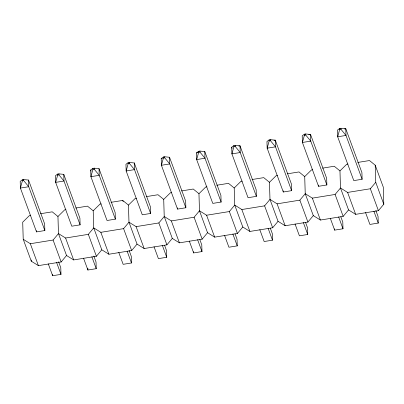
<?xml version="1.0" encoding="UTF-8"?>
<svg xmlns="http://www.w3.org/2000/svg" width="404" height="404" viewBox="0 0 404 404"><rect width="100%" height="100%" fill="white"/><g stroke="black" fill="none" stroke-linecap="round" stroke-linejoin="round"><path stroke-width="0.61" d="M22.382 179.78L22.412 180.8L20.402 188.072L36.527 231.896L44.854 230.548L44.652 223.887L28.527 180.063L23.659 179.573L22.382 179.78L20.2 181.406L20.402 188.072L28.729 186.724L44.854 230.548M57.636 174.079L57.666 175.099L55.656 182.376L71.776 226.195L80.103 224.851L79.901 218.185L63.776 174.361L58.913 173.871L57.636 174.079L55.449 175.71L55.656 182.376L63.983 181.027L80.103 224.851M92.885 168.382L92.915 169.402L90.905 176.674L107.03 220.498L115.357 219.15L115.155 212.489L99.031 168.665L94.162 168.175L92.885 168.382L90.703 170.013L90.905 176.674L99.233 175.331L115.357 219.15M128.139 162.681L128.169 163.701L126.159 170.978L142.279 214.797L150.606 213.453L150.404 206.787L134.279 162.963L129.416 162.474L128.139 162.681L125.952 164.312L126.159 170.978L134.487 169.629L150.606 213.453M163.388 156.984L163.418 158.004L161.408 165.276L177.533 209.1L185.86 207.752L185.658 201.091L169.534 157.267L164.665 156.777L163.388 156.984L161.206 158.615L161.408 165.276L169.736 163.933L185.86 207.752M198.642 151.283L198.672 152.308L196.662 159.58L212.782 203.399L221.109 202.056L220.907 195.39L204.783 151.571L199.919 151.076L198.642 151.283L196.455 152.914L196.662 159.58L204.99 158.232L221.109 202.056M233.891 145.586L233.921 146.607L231.911 153.879L248.036 197.702L256.363 196.354L256.161 189.693L240.037 145.869L235.168 145.379L233.891 145.586L231.709 147.218L231.911 153.879L240.239 152.535L256.363 196.354M269.145 139.885L269.175 140.91L267.165 148.182L283.285 192.006L291.612 190.658L291.41 183.992L275.286 140.173L270.422 139.678L269.145 139.885L266.958 141.516L267.165 148.182L275.493 146.834L291.612 190.658M304.394 134.189L304.424 135.209L302.414 142.481L318.539 186.305L326.866 184.961L326.664 178.295L310.54 134.471L305.671 133.982L304.394 134.189L302.212 135.82L302.414 142.481L310.742 141.137L326.866 184.961M339.648 128.487L339.678 129.512L337.668 136.784L353.788 180.608L362.115 179.26L361.913 172.594L345.789 128.775L340.92 128.28L339.648 128.487L337.461 130.118L337.668 136.784L345.996 135.436L362.115 179.26M30.704 215.312L29.472 215.514L22.705 222.185L23.225 239.289L30.33 243.723L53.091 240.042L58.474 233.593L57.954 216.488L64.726 209.812L65.953 209.615M23.225 239.289L31.285 261.201L38.395 265.635L61.155 261.954L66.539 255.505L58.474 233.593L65.584 238.022L73.644 259.934L96.404 256.257L101.788 249.803L93.728 227.891L93.208 210.792L99.975 204.116L101.207 203.914M65.584 238.022L88.345 234.345L93.728 227.891L100.833 232.325L108.898 254.237L131.659 250.556L137.042 244.107L128.977 222.195L128.457 205.091L135.229 198.415L136.456 198.218M100.833 232.325L123.594 228.644L128.977 222.195L136.087 226.624L144.147 248.536L166.908 244.859L172.291 238.405L164.231 216.499L163.706 199.394L170.478 192.718L171.71 192.516M136.087 226.624L158.848 222.947L164.231 216.499L171.336 220.927L179.401 242.839L202.162 239.158L207.545 232.709L199.48 210.797L198.96 193.693L205.732 187.017L206.959 186.82M171.336 220.927L194.097 217.246L199.48 210.797L206.59 215.231L214.65 237.138L237.411 233.462L242.794 227.008L234.734 205.101L234.209 187.996L240.981 181.32L242.213 181.123M206.59 215.231L229.351 211.55L234.734 205.101L241.839 209.53L249.904 231.442L272.665 227.76L278.048 221.311L269.983 199.399L269.463 182.295L276.235 175.619L277.462 175.422M241.839 209.53L264.6 205.848L269.983 199.399L277.094 203.833L285.153 225.745L307.914 222.064L313.297 215.615L305.237 193.703L304.712 176.599L311.484 169.922L312.716 169.725M277.094 203.833L299.854 200.152L305.237 193.703L312.343 198.132L320.407 220.044L343.168 216.362L348.551 209.913L340.486 188.001L339.966 170.897L346.738 164.226L347.965 164.024M312.343 198.132L335.103 194.455L340.486 188.001L347.597 192.435L355.656 214.347L378.417 210.666L383.8 204.217L383.28 187.113L375.215 165.201L369.498 160.545L357.808 162.433M347.597 192.435L370.357 188.754L375.74 182.305L375.215 165.201M22.412 180.8L23.69 180.593L28.729 186.724L28.527 180.063M57.666 175.099L58.944 174.897L63.983 181.027L63.776 174.361M92.915 169.402L94.193 169.195L99.233 175.331L99.031 168.665M128.169 163.701L129.447 163.499L134.487 169.629L134.279 162.963M163.418 158.004L164.696 157.797L169.736 163.933L169.534 157.267M198.672 152.308L199.95 152.101L204.99 158.232L204.783 151.571M233.921 146.607L235.199 146.399L240.239 152.535L240.037 145.869L238.845 146.061M269.175 140.91L270.453 140.703L275.493 146.834L275.286 140.173L274.099 140.365M304.424 135.209L305.702 135.002L310.742 141.137L310.54 134.471L308.757 134.759M339.678 129.512L340.956 129.305L345.996 135.436L345.789 128.775L344.602 128.967M161.206 158.615L162.398 158.424M196.455 152.914L197.647 152.722M40.546 213.721L52.232 211.832L57.954 216.488M75.795 208.025L87.486 206.136L93.208 210.792M111.05 202.323L122.735 200.434L128.457 205.091M146.298 196.627L157.989 194.738L163.706 199.394M181.553 190.925L193.238 189.037L198.96 193.693M216.802 185.229L228.492 183.34L234.209 187.996M252.056 179.528L263.741 177.639L269.463 182.295M287.305 173.831L298.995 171.942L304.712 176.599M322.559 168.135L334.244 166.241L339.966 170.897M48.293 263.873L52.651 275.72L60.979 274.372L60.777 267.706L58.595 261.787M83.542 258.176L87.9 270.018L96.228 268.67L96.026 262.009L93.849 256.086M129.098 250.389L131.275 256.308L131.482 262.974L123.154 264.322L118.796 252.475M164.569 245.284L166.529 250.611L166.731 257.277L158.403 258.621L154.045 246.778M189.299 241.077L193.657 252.924L201.985 251.576L201.778 244.915L199.818 239.582M235.072 233.886L237.032 239.213L237.234 245.879L228.906 247.223L224.548 235.381M270.321 228.184L272.281 233.517L272.488 240.178L264.16 241.526L259.802 229.679M305.576 222.488L307.535 227.816L307.737 234.482L299.409 235.825L295.051 223.983M330.305 218.281L334.663 230.129L342.991 228.78L342.784 222.119L340.825 216.786M375.856 210.499L378.038 216.418L378.24 223.084L369.913 224.427L365.554 212.585M348.551 209.913L355.656 214.347M313.297 215.615L320.407 220.044M278.048 221.311L285.153 225.745M242.794 227.008L249.904 231.442M207.545 232.709L214.65 237.138M172.291 238.405L179.401 242.839M137.042 244.107L144.147 248.536M101.788 249.803L108.898 254.237M66.539 255.505L73.644 259.934M375.74 182.305L383.8 204.217M370.357 188.754L378.417 210.666M373.882 211.236L378.24 223.084M335.103 194.455L343.168 216.362M338.633 216.938L342.991 228.78M299.854 200.152L307.914 222.064M303.379 222.634L307.737 234.482M264.6 205.848L272.665 227.76M268.13 228.336L272.488 240.178M231.709 147.218L232.143 148.399M229.351 211.55L237.411 233.462M232.876 234.032L237.234 245.879M194.097 217.246L202.162 239.158M197.627 239.734L201.985 251.576M158.848 222.947L166.908 244.859M162.373 245.43L166.731 257.277M122.735 200.434L123.169 201.621M123.594 228.644L131.659 250.556M127.124 251.131L131.482 262.974M90.703 170.013L91.137 171.195M88.345 234.345L96.404 256.257M91.87 256.828L96.228 268.67M53.091 240.042L61.155 261.954M56.621 262.529L60.979 274.372M30.33 243.723L38.395 265.635M340.92 128.28L340.956 129.305M334.623 228.917L334.663 230.129M318.504 185.093L318.539 186.305M305.671 133.982L305.702 135.002M283.249 190.794L283.285 192.006M270.422 139.678L270.453 140.703M235.168 145.379L235.199 146.399M199.919 151.076L199.95 152.101M193.617 251.712L193.657 252.924M177.497 207.888L177.533 209.1M164.665 156.777L164.696 157.797M129.416 162.474L129.447 163.499M94.162 168.175L94.193 169.195M87.845 268.2L87.9 270.018M58.913 173.871L58.944 174.897M52.611 274.508L52.651 275.72M36.491 230.684L36.527 231.896M31.249 259.979L31.285 261.201M23.659 179.573L23.69 180.593"/></g></svg>
